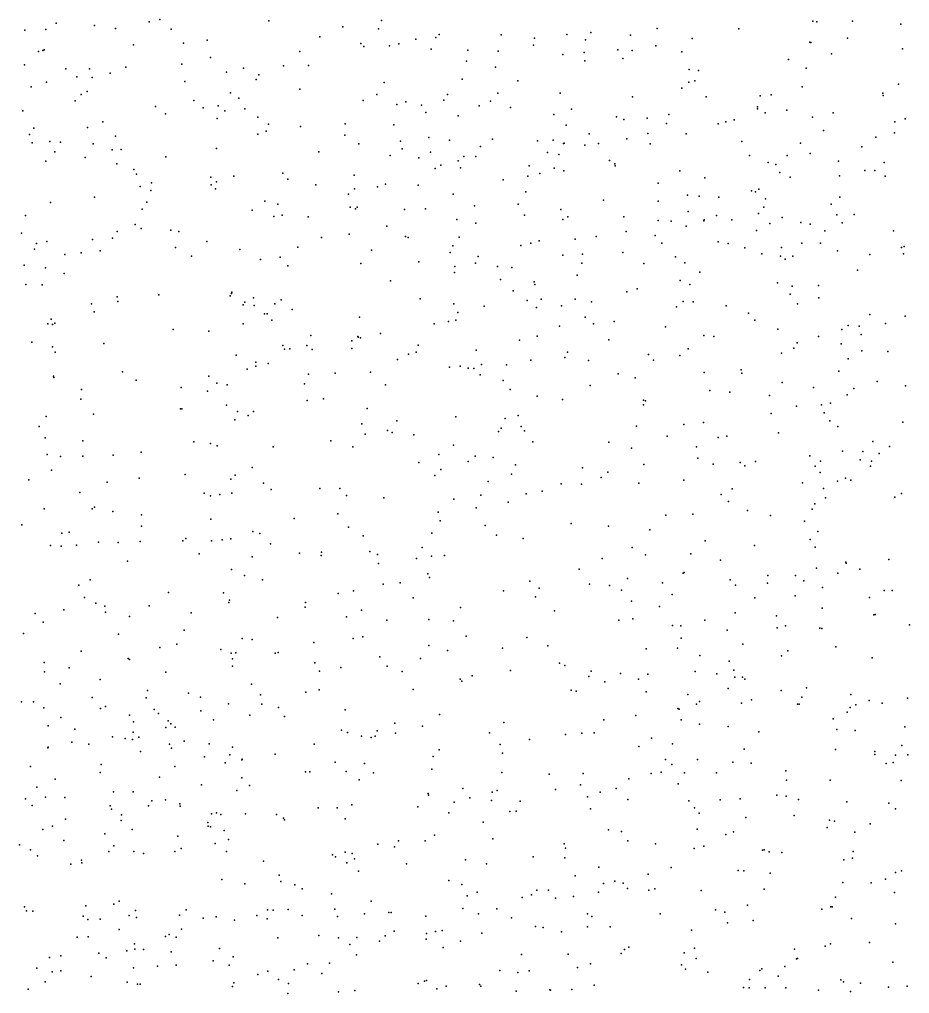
# Model space of a CAD drawing. Header units: metres. Extents: x -25 to 25, y -27.8 to 27.8.
# Drawn here: x -11.03 to -9.483, y 3.406 to 5.1 of the extents above; entities that cross this region are included whole.
import ezdxf

# ---------------------------------------------------------------- set-up
doc = ezdxf.new("R2010")
doc.units = ezdxf.units.M

msp = doc.modelspace()

# ---------------------------------------------------------------- linework, layer by layer
for p in [(-10.7863, 5.0996, -6.9233), (-10.4008, 5.0976, 25.2557), (-11.0212, 5.0813, -13.6336), (-10.9843, 5.0819, 11.1814), (-10.9668, 5.0931, 24.925), (-10.8999, 5.0894, 15.5962), (-10.8635, 5.0838, 25.0436), (-10.8051, 5.0956, 15.5596), (-10.7666, 5.0826, -12.3282), (-10.597, 5.097, 25.2067), (-10.4682, 5.0866, -11.7539), (-10.4062, 5.0832, -6.0492), (-9.9218, 5.0839, -0.7304), (-9.7795, 5.0836, -16.2991), (-9.6509, 5.0964, 4.3583), (-9.644, 5.0955, -9.1927), (-9.5823, 5.0968, 15.7892), (-9.4979, 5.0915, -9.2754), (-10.7042, 5.0639, 25.2044), (-10.5081, 5.0695, -10.1683), (-10.3415, 5.0654, -18.4732), (-10.3067, 5.0681, 25.2917), (-10.3006, 5.0732, -9.9046), (-10.1928, 5.0728, 15.5191), (-10.1348, 5.067, 10.5401), (-10.0787, 5.0734, 10.7551), (-10.046, 5.0641, 3.9546), (-10.0368, 5.0769, 25.3942), (-9.9683, 5.0725, -13.8078), (-9.8608, 5.0666, 25.5712), (-9.5908, 5.0673, -14.2211), (-10.9877, 5.0467, 7.2431), (-10.8321, 5.0558, 25.1339), (-10.745, 5.0587, 3.0582), (-10.437, 5.0581, 3.7921), (-10.4316, 5.0524, -7.228), (-10.3871, 5.0539, 3.0838), (-10.371, 5.0574, 10.1849), (-10.3148, 5.0482, 15.4982), (-10.1369, 5.0552, 16.2901), (-9.9898, 5.0468, -19.0988), (-9.9237, 5.0537, -8.9817), (-9.6564, 5.0599, 25.8546), (-9.6545, 5.0598, 10.6964), (-9.4951, 5.0488, -13.8886), (-10.9976, 5.0441, 13.2909), (-10.9896, 5.0457, 15.645), (-10.6981, 5.0333, 3.3663), (-10.5431, 5.044, -11.9714), (-10.2509, 5.046, 3.1668), (-10.1979, 5.0445, 3.9183), (-10.0858, 5.0386, -8.9052), (-10.0488, 5.0424, -16.3033), (-9.9814, 5.0315, 25.4619), (-9.9653, 5.0454, 10.5513), (-9.8789, 5.0436, -17.8369), (-9.6936, 5.0301, 3.2494), (-9.6186, 5.0401, -16.2793), (-11.0214, 5.0207, -6.3148), (-10.9499, 5.0136, 25.1058), (-10.9086, 5.014, 16.3765), (-10.8452, 5.0165, -6.8066), (-10.7479, 5.0217, -10.3565), (-10.6409, 5.0147, 15.5209), (-10.5712, 5.0189, -13.7327), (-10.528, 5.0197, 25.3176), (-10.2531, 5.0269, -18.803), (-10.2029, 5.0166, 25.3815), (-10.0474, 5.0279, 10.2285), (-9.6625, 5.0147, 15.743), (-10.9304, 4.9996, -6.5815), (-10.904, 4.9986, 25.2386), (-10.873, 5.0061, -13.6635), (-10.6703, 5.0081, 3.5586), (-10.6144, 5.0031, 3.7064), (-9.866, 5.0127, 3.2647), (-9.8498, 5.0107, 15.6217), (-11.0102, 4.9823, -12.4017), (-10.9832, 4.9906, 25.191), (-10.7427, 4.9919, 25.3648), (-10.6191, 4.9955, 25.3655), (-10.3961, 4.9903, 15.4838), (-10.2607, 4.9956, -9.0471), (-10.1641, 4.9928, -18.9351), (-9.8788, 4.9799, 25.5881), (-9.8664, 4.9904, -4.0922), (-9.8562, 4.9928, 10.6714), (-9.6698, 4.9825, -19.2634), (-9.5021, 4.9873, 26.0173), (-10.9231, 4.9694, -10.9484), (-10.9129, 4.9741, 25.339), (-10.6636, 4.9721, -7.0738), (-10.649, 4.9626, 16.2452), (-10.5429, 4.9784, 15.4931), (-10.4093, 4.9694, -7.4129), (-10.2861, 4.9694, -9.7576), (-10.1989, 4.9714, -6.082), (-10.0903, 4.9715, 25.4814), (-9.9645, 4.9649, -0.9824), (-9.8365, 4.9652, -13.9102), (-9.7424, 4.9667, 15.681), (-9.7236, 4.9686, 25.7685), (-9.5292, 4.9712, 16.3963), (-9.5285, 4.9676, -3.3625), (-10.9335, 4.9581, 15.6205), (-10.7937, 4.9483, -12.1982), (-10.7272, 4.9585, -15.7667), (-10.711, 4.946, 15.5233), (-10.6851, 4.9497, 25.4808), (-10.4329, 4.9586, -10.002), (-10.3743, 4.952, -16.2047), (-10.3585, 4.9565, -5.9494), (-10.3317, 4.9505, -6.7275), (-10.2928, 4.9592, 10.0852), (-10.2311, 4.9496, -6.3726), (-10.2116, 4.9578, 15.4821), (-10.1765, 4.9464, 25.4866), (-9.7475, 4.9477, -3.6056), (-11.0243, 4.9405, 16.5054), (-10.7766, 4.9357, -11.2028), (-10.6736, 4.9407, 3.1565), (-10.6384, 4.9441, -11.3796), (-10.6159, 4.9297, 15.4968), (-10.3236, 4.9381, -6.9549), (-10.2679, 4.9322, 25.4917), (-10.1015, 4.9346, 3.2642), (-10.0706, 4.9435, -8.7451), (-9.9922, 4.9301, 25.574), (-9.9012, 4.9345, -19.1709), (-9.7472, 4.9444, -16.4126), (-9.7341, 4.9372, -13.5973), (-9.6964, 4.9421, -14.0197), (-9.6516, 4.9298, 15.7383), (-9.6155, 4.9374, 10.5951), (-10.9123, 4.9117, -6.2158), (-10.8852, 4.9218, 25.4985), (-10.6869, 4.9275, -12.0243), (-10.5974, 4.9175, -11.5692), (-10.542, 4.9138, -7.2941), (-10.4643, 4.918, 25.5196), (-10.3795, 4.9165, 25.5003), (-10.0799, 4.9158, -13.9943), (-9.9796, 4.9259, 15.5297), (-9.9389, 4.928, 4.2729), (-9.9054, 4.9188, -0.6661), (-9.8154, 4.9181, 4.3952), (-9.8025, 4.9215, 25.7428), (-9.7878, 4.9252, -8.9614), (-9.5086, 4.9215, -14.0442), (-9.4906, 4.9266, -4.2972), (-11.0127, 4.8995, 25.4536), (-11.0053, 4.9108, 15.6638), (-10.8633, 4.8967, -15.2742), (-10.6159, 4.9003, -11.8155), (-10.6012, 4.9052, 25.5543), (-10.4648, 4.8984, 15.469), (-10.3188, 4.8944, -7.589), (-10.0398, 4.9007, -17.8843), (-9.9379, 4.9014, -3.9139), (-9.8712, 4.9007, 25.6771), (-9.6325, 4.9063, 25.8324), (-9.5413, 4.8949, -16.565), (-9.5088, 4.9027, -17.4561), (-11.0086, 4.8854, -10.8132), (-10.9776, 4.8875, -10.4712), (-10.9593, 4.8863, -12.2268), (-10.9024, 4.8836, -11.1119), (-10.4401, 4.8835, -13.9197), (-10.3679, 4.8878, 15.4587), (-10.2825, 4.8899, 9.9287), (-10.229, 4.879, -7.7385), (-10.2079, 4.8917, -8.4556), (-10.1298, 4.8889, -16.3116), (-10.1022, 4.8899, -8.2922), (-10.0845, 4.8837, -7.9902), (-10.0836, 4.8847, 10.1798), (-10.0476, 4.881, 15.4955), (-10.0235, 4.8841, -8.5792), (-9.9743, 4.8923, -16.3917), (-9.9339, 4.8832, 16.3018), (-9.7743, 4.8875, 3.3067), (-9.6726, 4.8843, -2.0215), (-9.5661, 4.8784, 4.6546), (-10.9687, 4.8695, 7.3501), (-10.8692, 4.8728, 25.5783), (-10.8537, 4.8737, 15.5722), (-10.7762, 4.8607, 25.6234), (-10.6881, 4.8755, 25.5989), (-10.5102, 4.8697, 25.5901), (-10.3861, 4.8633, -9.8424), (-10.3648, 4.8747, -8.6749), (-10.3156, 4.8691, -9.2044), (-10.2576, 4.8613, -7.1187), (-10.2372, 4.8614, -18.1353), (-10.1125, 4.8681, 25.5995), (-10.0928, 4.8647, 4.2358), (-9.7612, 4.8634, 10.3417), (-9.6955, 4.8631, -1.8564), (-9.6559, 4.8663, -2.2238), (-10.9845, 4.8531, 25.5684), (-10.9163, 4.8595, 16.399), (-10.8614, 4.8488, -6.3533), (-10.336, 4.8592, 25.577), (-10.2978, 4.8465, -8.1455), (-10.2676, 4.8536, -7.9773), (-10.1445, 4.8449, 15.4608), (-10.0046, 4.8546, 9.9522), (-9.995, 4.8488, 25.6611), (-9.9949, 4.8452, -1.178), (-9.7284, 4.8509, -1.6675), (-9.7154, 4.8476, 4.5533), (-9.6061, 4.8531, -3.4824), (-9.5272, 4.8508, 10.3439), (-10.8313, 4.8385, -6.6035), (-10.8268, 4.8306, -12.0318), (-10.6578, 4.8269, 25.6609), (-10.5725, 4.8322, 15.4659), (-10.4483, 4.829, -8.9216), (-10.3079, 4.8403, -18.2745), (-10.2635, 4.8414, -6.6206), (-10.1463, 4.827, -0.832), (-10.1255, 4.8319, -7.5821), (-10.1007, 4.8408, -19.019), (-10.0841, 4.8367, 16.2664), (-9.8823, 4.8367, -8.114), (-9.7085, 4.8338, 10.738), (-9.6045, 4.8278, -9.0109), (-9.5604, 4.8369, 25.89), (-9.5431, 4.837, 15.7971), (-9.5253, 4.8269, -17.223), (-10.8009, 4.8158, -10.2387), (-10.6978, 4.8253, -11.6518), (-10.6971, 4.8121, 15.4998), (-10.688, 4.8173, -15.8918), (-10.5639, 4.8217, -16.053), (-10.5152, 4.8124, 25.6651), (-10.3941, 4.8131, 16.2293), (-10.3372, 4.8113, -18.4566), (-10.1894, 4.8206, 9.7694), (-9.92, 4.8152, 25.7281), (-9.8388, 4.824, 15.5777), (-9.6907, 4.8253, -14.1433), (-10.8204, 4.809, 25.6762), (-10.8022, 4.802, 16.3002), (-10.6896, 4.8054, 3.5734), (-10.4584, 4.7961, -7.7174), (-10.4479, 4.805, -5.8798), (-10.4078, 4.8089, 25.6513), (-10.2764, 4.7961, -6.7774), (-10.1499, 4.7997, -17.9888), (-9.8688, 4.7944, -3.7874), (-9.7575, 4.8019, -17.4719), (-9.7509, 4.7999, -1.1924), (-9.7449, 4.8044, 15.6457), (-10.9766, 4.7816, 25.658), (-10.8999, 4.7906, 15.6032), (-10.8091, 4.7821, -15.5466), (-10.6036, 4.7836, 25.7098), (-10.5811, 4.7783, -10.0212), (-10.2394, 4.7757, 25.7036), (-10.1631, 4.7786, -6.3758), (-10.0148, 4.7853, 15.493), (-9.9198, 4.784, -1.3474), (-9.8484, 4.7922, -1.8467), (-9.8144, 4.7907, -8.7112), (-9.7335, 4.7877, -16.7637), (-9.6191, 4.7786, -19.2951), (-9.604, 4.7907, 10.8601), (-11.0198, 4.759, -12.0307), (-10.8168, 4.7697, 15.5492), (-10.6261, 4.768, -7.2853), (-10.5734, 4.7594, -13.9502), (-10.4557, 4.7735, 15.4503), (-10.4462, 4.7705, -7.9514), (-10.4431, 4.7735, -14.0481), (-10.3609, 4.7695, -9.3553), (-10.3245, 4.7706, 15.4424), (-10.1523, 4.7593, 15.4553), (-10.0892, 4.769, 25.7427), (-9.868, 4.766, 3.3675), (-9.7455, 4.7621, -17.2923), (-9.7361, 4.7734, -3.6097), (-9.6093, 4.7597, -14.2369), (-9.5794, 4.7608, 10.1932), (-10.8295, 4.7431, -11.8128), (-10.5879, 4.757, 3.3798), (-10.5284, 4.7562, -8.5286), (-10.2697, 4.7521, -6.9689), (-10.2368, 4.7456, 15.4498), (-10.0854, 4.7517, 10.035), (-10.077, 4.7562, -6.1209), (-9.9799, 4.7563, -17.5061), (-9.9202, 4.7502, -16.5613), (-9.8974, 4.7491, -1.6321), (-9.8408, 4.7497, -3.9906), (-9.8401, 4.7515, -0.8231), (-9.8184, 4.7587, -8.3392), (-9.7921, 4.7515, -19.2412), (-9.7256, 4.7449, 16.3523), (-9.7045, 4.7553, -8.8131), (-9.672, 4.7467, -13.4833), (-9.6556, 4.7436, 3.3732), (-9.6002, 4.7458, 25.8716), (-11.0267, 4.7282, -10.3518), (-10.8606, 4.7307, -11.5106), (-10.8191, 4.7361, 25.7522), (-10.7673, 4.7333, -15.7445), (-10.7536, 4.731, -10.1153), (-10.4574, 4.7266, 4.0244), (-10.3914, 4.74, -9.6574), (-9.9757, 4.7307, -14.2686), (-9.8712, 4.7401, 25.8119), (-9.7491, 4.7326, -1.0532), (-9.63, 4.7323, 15.7336), (-9.5109, 4.7322, -2.5446), (-11.0009, 4.71, -10.8693), (-10.983, 4.7138, -11.1278), (-10.9034, 4.7171, 25.748), (-10.8689, 4.7192, -15.3216), (-10.7046, 4.7137, 15.499), (-10.5052, 4.7208, 25.7701), (-10.3594, 4.7224, -14.1755), (-10.3544, 4.7207, 25.7579), (-10.2659, 4.721, -18.7272), (-10.1412, 4.7109, -17.7409), (-10.1268, 4.7149, -17.5683), (-10.0641, 4.7176, -0.7338), (-10.0278, 4.722, 25.8039), (-9.9254, 4.7242, -17.3127), (-9.9138, 4.7109, -2.0019), (-9.8158, 4.713, -17.0424), (-9.7981, 4.7103, -2.1772), (-9.6699, 4.7107, 10.5706), (-9.6377, 4.7109, 4.677), (-11.004, 4.7002, -11.8257), (-10.9514, 4.6911, 7.4614), (-10.9232, 4.6939, -15.1136), (-10.8901, 4.6974, 15.5976), (-10.7594, 4.7032, -13.9279), (-10.6474, 4.6997, 3.7861), (-10.5467, 4.7035, 15.455), (-10.4185, 4.6986, 3.3565), (-10.2818, 4.6946, 25.7948), (-10.2772, 4.706, 4.1545), (-10.1587, 4.7067, 25.7988), (-10.0517, 4.6918, 15.4858), (-9.9815, 4.6942, -1.5069), (-9.7695, 4.7026, 15.6355), (-9.7399, 4.6921, 25.8953), (-9.7056, 4.7033, 10.0568), (-9.608, 4.6975, -1.534), (-9.4969, 4.703, -14.416), (-9.4931, 4.692, -19.3727), (-9.4923, 4.705, 15.8309), (-10.7316, 4.6878, -6.5044), (-10.6111, 4.6822, 3.5186), (-10.5772, 4.6866, -8.2017), (-10.4369, 4.6755, 25.8103), (-10.3359, 4.6781, 15.4404), (-10.2378, 4.6762, -7.115), (-10.233, 4.6874, 3.3869), (-10.0859, 4.6899, -1.1522), (-10.0524, 4.6759, -19.0249), (-9.945, 4.6754, 25.8691), (-9.89, 4.687, -16.7629), (-9.8734, 4.6767, 4.5108), (-9.7075, 4.6883, -14.343), (-9.6989, 4.6827, -8.5946), (-9.6859, 4.6883, -4.154), (-9.5518, 4.6907, 16.4114), (-11.0222, 4.6722, 7.235), (-10.985, 4.6679, 15.6721), (-10.9528, 4.6579, -13.9443), (-10.564, 4.6715, 25.8138), (-10.2741, 4.6599, -5.8935), (-10.2732, 4.6703, -18.2087), (-10.1995, 4.6701, -17.4257), (-10.1742, 4.6686, -7.44), (-9.8473, 4.6605, 25.8892), (-9.5731, 4.6639, 15.7759), (-10.3855, 4.6452, -16.25), (-10.1942, 4.6475, 15.4542), (-10.1355, 4.6432, 9.5831), (-10.0605, 4.6548, -17.2377), (-9.8819, 4.6459, -3.8461), (-9.7126, 4.6417, 10.3798), (-11.0191, 4.639, 25.7697), (-10.9908, 4.6385, 16.4559), (-10.6616, 4.6233, -6.7787), (-10.6611, 4.6257, -8.6517), (-10.172, 4.6278, -6.5437), (-10.1346, 4.6387, -14.3859), (-9.9744, 4.6258, 15.5149), (-9.9563, 4.6314, -5.978), (-9.8649, 4.6386, -8.0196), (-9.687, 4.6358, -19.2822), (-9.6409, 4.6373, 25.9219), (-10.8603, 4.6176, -10.0547), (-10.8594, 4.6093, 16.317), (-10.788, 4.621, 25.8551), (-10.6638, 4.6193, -6.3089), (-10.6386, 4.6079, -6.9652), (-10.6234, 4.6159, -7.8676), (-10.5753, 4.612, 3.9217), (-10.334, 4.614, -17.576), (-10.1476, 4.6112, -18.8978), (-10.1232, 4.6136, 25.9053), (-10.064, 4.6135, 9.9477), (-10.036, 4.6085, 3.4492), (-9.8764, 4.6094, 9.8115), (-9.8593, 4.6089, 16.3144), (-9.6906, 4.6219, -2.3401), (-9.6404, 4.6155, 15.7374), (-10.9054, 4.6052, 15.6131), (-10.9004, 4.5914, 25.8468), (-10.6417, 4.6034, -16.0042), (-10.6221, 4.6025, -7.6828), (-10.5864, 4.6052, -6.1557), (-10.5562, 4.5956, 25.8776), (-10.2752, 4.6055, 15.4457), (-10.2681, 4.59, 25.8983), (-10.2223, 4.6009, 9.8149), (-10.1314, 4.5988, -5.9703), (-10.0878, 4.6017, -16.5451), (-9.8878, 4.6001, 25.9513), (-9.8017, 4.6019, 10.1999), (-9.6775, 4.6051, -8.3124), (-10.9755, 4.5785, 7.3553), (-10.6042, 4.5878, -9.7593), (-10.5999, 4.5876, 15.4683), (-10.5918, 4.5769, 3.6311), (-10.4395, 4.582, -6.0847), (-10.2846, 4.5743, -16.349), (-10.2717, 4.577, -6.037), (-10.0469, 4.582, 15.4958), (-9.9963, 4.5746, 25.9594), (-9.763, 4.5889, 25.9564), (-9.7521, 4.5771, -0.9467), (-9.552, 4.5865, 15.8033), (-9.4903, 4.5835, -8.6888), (-10.9811, 4.5706, -11.026), (-10.9729, 4.5692, 15.6786), (-10.9691, 4.5716, 7.6404), (-10.7632, 4.5608, 15.5248), (-10.701, 4.5575, 25.89), (-10.6413, 4.5704, 16.1931), (-10.3093, 4.5704, 9.6408), (-10.0917, 4.5666, 16.2468), (-10.0326, 4.5707, -16.7356), (-9.9069, 4.5651, 15.5613), (-9.712, 4.5611, -3.5484), (-9.6004, 4.5605, -2.4868), (-9.5898, 4.5676, 10.6182), (-9.5707, 4.5664, -8.4954), (-9.5249, 4.5712, 3.5632), (-10.5239, 4.5503, 15.4619), (-10.4525, 4.5408, -17.4681), (-10.4422, 4.5487, 16.164), (-10.4415, 4.5471, 3.5282), (-10.4373, 4.5461, 25.9018), (-10.4027, 4.5536, 4.0261), (-10.1608, 4.5422, -1.173), (-10.1302, 4.5489, 25.9591), (-10.0055, 4.5428, -2.0912), (-9.8403, 4.5502, 15.6183), (-9.8232, 4.5487, -3.7239), (-9.641, 4.5483, -4.2143), (-9.5671, 4.5517, 25.9524), (-11.0091, 4.5383, -10.0555), (-10.9729, 4.5306, 25.8538), (-10.8838, 4.5364, -15.4674), (-10.5726, 4.533, -9.2617), (-10.5695, 4.5264, -9.4592), (-10.5603, 4.5267, -16.1157), (-10.5305, 4.533, -6.2876), (-10.5216, 4.5256, -14.3708), (-10.4525, 4.5276, -17.6633), (-10.3374, 4.5332, 15.4555), (-10.2361, 4.5244, 25.9526), (-9.868, 4.5267, -0.8359), (-9.6841, 4.5282, 9.8772), (-9.678, 4.5374, 25.982), (-9.6017, 4.5356, -14.1242), (-9.5659, 4.5234, -3.3433), (-9.5206, 4.5222, -2.6306), (-10.9683, 4.5213, -14.9019), (-10.6539, 4.516, 15.4995), (-10.3729, 4.5087, -6.2043), (-10.354, 4.5178, -17.1502), (-10.3409, 4.5209, 25.9319), (-10.1411, 4.5072, 4.2621), (-10.0822, 4.5117, -1.8581), (-10.0775, 4.5212, -1.388), (-10.041, 4.5069, 26.0043), (-9.9365, 4.5169, 4.4993), (-9.928, 4.5072, -14.4279), (-9.8821, 4.5156, 26.0109), (-9.7057, 4.5194, 3.5499), (-9.5896, 4.5094, -19.3471), (-10.6347, 4.4916, -7.5167), (-10.6197, 4.4969, 25.9173), (-10.6196, 4.504, -7.1783), (-10.598, 4.5015, -6.532), (-10.2828, 4.495, -18.1204), (-10.2639, 4.497, -18.2748), (-10.2503, 4.4935, 15.4801), (-10.2406, 4.493, -6.7681), (-10.2272, 4.4997, -1.0323), (-10.1836, 4.4993, 9.3287), (-9.7756, 4.4903, 4.6243), (-9.6058, 4.4879, -14.5053), (-10.9711, 4.4793, -14.3204), (-10.9705, 4.4774, -15.1311), (-10.8515, 4.487, 7.5462), (-10.8276, 4.4727, -9.8043), (-10.701, 4.4797, -9.6682), (-10.528, 4.4831, 3.8397), (-10.4813, 4.4846, -17.2961), (-10.4202, 4.4866, -17.8652), (-10.2297, 4.4816, 16.1847), (-10.1892, 4.4722, -16.904), (-9.9897, 4.4837, 3.544), (-9.96, 4.4766, 15.5752), (-9.8399, 4.4858, -8.0297), (-9.7743, 4.4847, -19.2117), (-10.9224, 4.4561, -14.4931), (-10.7492, 4.4598, 15.5487), (-10.6874, 4.4674, -8.5636), (-10.6693, 4.4644, -8.0037), (-10.5351, 4.4663, -6.8083), (-10.3941, 4.4641, 15.473), (-10.1772, 4.456, -18.6716), (-10.0384, 4.463, 15.5381), (-9.8303, 4.4544, 9.6157), (-9.7043, 4.4682, 26.0346), (-9.6497, 4.4597, -1.2661), (-9.58, 4.4578, 25.9993), (-9.539, 4.4703, -4.3732), (-9.4897, 4.4624, -1.5381), (-10.9236, 4.4393, -10.7298), (-10.7037, 4.4533, -8.3282), (-10.5304, 4.437, 25.96), (-10.502, 4.4398, 15.4841), (-10.1303, 4.4449, 9.8296), (-10.0861, 4.4386, 26.0496), (-9.9456, 4.4376, 9.3954), (-9.7956, 4.4519, 15.7036), (-9.7266, 4.446, 10.2154), (-9.5912, 4.4471, 15.8392), (-10.7507, 4.4229, -14.4944), (-10.7481, 4.4227, 25.9379), (-10.6706, 4.4289, -8.7501), (-10.4258, 4.4232, 9.4586), (-9.9456, 4.4295, 26.0729), (-9.9418, 4.4367, -19.0371), (-9.6792, 4.4271, 15.8031), (-9.6357, 4.4299, 16.4016), (-9.6203, 4.4323, 3.661), (-10.9838, 4.4094, -10.5386), (-10.9019, 4.4131, 16.2956), (-10.6558, 4.4038, -9.0512), (-10.6511, 4.4181, -7.7028), (-10.6326, 4.4111, 16.1148), (-10.6238, 4.4181, 15.5141), (-10.2715, 4.4087, -16.4559), (-10.1859, 4.4059, 26.0541), (-10.1634, 4.411, -6.5122), (-9.7237, 4.4143, -2.4005), (-9.6314, 4.4156, -5.6738), (-10.996, 4.3918, 15.7618), (-10.4352, 4.3968, 16.1029), (-10.3743, 4.4018, 3.9625), (-10.1928, 4.3888, 15.5137), (-10.1583, 4.3921, 9.2101), (-9.9576, 4.3928, 15.6191), (-9.8753, 4.3955, -3.7655), (-9.8413, 4.399, 26.0922), (-9.6215, 4.4016, 9.7376), (-9.6075, 4.392, -13.833), (-9.4948, 4.3993, 10.5799), (-10.9855, 4.3723, 19.4174), (-10.4294, 4.3784, -6.7044), (-10.3908, 4.385, 3.7359), (-10.3823, 4.3813, -6.4435), (-10.3447, 4.3777, -6.9512), (-10.1977, 4.3831, 3.6349), (-10.1524, 4.3844, -1.9953), (-9.904, 4.3753, 16.3015), (-9.8154, 4.3729, -14.4772), (-9.8003, 4.3753, 10.0921), (-9.7109, 4.3809, 26.0898), (-10.9202, 4.3669, -14.7111), (-10.7271, 4.3653, 15.5771), (-10.6982, 4.3626, -8.1961), (-10.6868, 4.3584, -9.2635), (-10.5894, 4.3565, -16.1079), (-10.4892, 4.3673, -7.1225), (-10.4508, 4.3567, 26.0186), (-10.2758, 4.3592, -1.0724), (-10.1379, 4.3655, -1.5032), (-10.0059, 4.3646, 9.8976), (-9.9663, 4.3543, -0.8335), (-9.8531, 4.3566, -3.9861), (-9.5465, 4.366, 26.0401), (-9.5176, 4.3574, 15.9078), (-10.9825, 4.3433, -14.9854), (-10.9588, 4.3398, -9.7435), (-10.9204, 4.3405, -15.4852), (-10.8674, 4.342, 15.6825), (-10.8188, 4.3472, 16.1772), (-10.3011, 4.3433, 15.5273), (-10.238, 4.3405, -0.9016), (-10.2066, 4.3383, 4.1049), (-9.851, 4.3371, 9.2605), (-9.6563, 4.3411, -4.2765), (-9.5993, 4.349, 10.358), (-9.5638, 4.3487, -5.8106), (-9.5356, 4.345, -3.0589), (-10.6261, 4.3209, -7.4544), (-10.3362, 4.3294, -7.1485), (-10.2502, 4.3309, 16.1276), (-10.1682, 4.3255, -18.5212), (-10.0514, 4.3202, -18.7915), (-9.945, 4.3261, 15.6786), (-9.8241, 4.3267, -8.0301), (-9.7776, 4.3293, -0.9427), (-9.769, 4.3238, 15.8117), (-9.7509, 4.3312, 16.3597), (-9.6467, 4.3228, 4.7129), (-9.6375, 4.3315, -5.5355), (-9.5685, 4.3341, -5.3551), (-9.5505, 4.3227, -1.3933), (-9.5489, 4.3319, -19.4217), (-10.9746, 4.3163, 15.7928), (-10.8222, 4.3023, -9.5556), (-10.7425, 4.3082, -9.4045), (-10.6551, 4.3075, -7.8851), (-10.3083, 4.3066, -16.8347), (-10.2979, 4.317, 9.6946), (-10.175, 4.3093, -7.5083), (-10.0188, 4.3033, 9.1538), (-10.0077, 4.3126, 3.679), (-9.6384, 4.3117, -8.1474), (-9.5942, 4.3023, 26.0781), (-11.0139, 4.2995, 25.9046), (-10.8782, 4.2953, -10.9528), (-10.6629, 4.3002, -8.8685), (-10.6064, 4.2937, 15.5833), (-10.2153, 4.2966, -1.8182), (-10.0884, 4.2922, -2.2032), (-10.0533, 4.2919, 15.641), (-9.9535, 4.2935, 26.1305), (-9.8752, 4.2989, 15.7515), (-9.6689, 4.2938, -1.1435), (-9.6083, 4.2967, 3.8384), (-9.5851, 4.2987, -4.4311), (-10.9257, 4.277, 25.9363), (-10.7093, 4.2762, 26.0026), (-10.6981, 4.2714, -8.3921), (-10.6818, 4.2738, 15.6249), (-10.661, 4.2762, -17.6757), (-10.5926, 4.2824, 26.022), (-10.5082, 4.2841, 26.0371), (-10.4734, 4.2843, -18.0381), (-10.4619, 4.2722, 9.3725), (-10.3967, 4.268, 26.0663), (-10.2284, 4.2723, -2.0819), (-10.1492, 4.2746, 15.608), (-10.1218, 4.2795, -7.6547), (-9.8103, 4.2737, -19.1337), (-9.7911, 4.2835, 3.7497), (-9.6325, 4.284, -3.2413), (-9.6287, 4.268, -2.6341), (-9.5083, 4.2692, 9.5302), (-9.4969, 4.2756, 26.0524), (-10.8998, 4.2516, 15.7734), (-10.2753, 4.2658, 3.8975), (-10.1809, 4.2601, 9.1274), (-9.7977, 4.2614, 26.1314), (-9.6477, 4.2574, -14.5629), (-10.9872, 4.2486, -15.1871), (-10.904, 4.2489, 19.4793), (-10.8681, 4.2443, 7.4266), (-10.8182, 4.2385, -14.6243), (-10.4767, 4.2399, 15.6), (-10.3022, 4.2432, 26.0942), (-10.2362, 4.2505, -14.4291), (-9.9068, 4.238, -18.9552), (-9.8599, 4.2395, 15.8142), (-9.7645, 4.246, 15.8856), (-9.7244, 4.2372, -2.5011), (-9.6523, 4.2485, 15.9578), (-11.0261, 4.2209, 19.8494), (-10.8185, 4.2185, 15.7341), (-10.6976, 4.2308, -14.5257), (-10.5526, 4.2318, 16.0284), (-10.4585, 4.2169, -14.4408), (-10.299, 4.2281, -16.5841), (-10.2209, 4.22, -18.3842), (-10.0713, 4.2231, 15.6862), (-10.0065, 4.2188, 4.3535), (-9.6653, 4.2272, 9.1826), (-10.9566, 4.2067, -9.6414), (-10.9439, 4.208, -14.8198), (-10.6246, 4.2095, -17.1172), (-10.6123, 4.2057, -17.8909), (-10.4326, 4.2021, -16.8883), (-10.3133, 4.2063, 15.6257), (-10.2009, 4.203, 15.6525), (-9.9345, 4.212, -3.8619), (-9.6422, 4.2094, -19.3554), (-10.9762, 4.1851, 7.8151), (-10.9578, 4.184, 19.0787), (-10.9312, 4.1859, -10.5053), (-10.8929, 4.1909, 19.2496), (-10.8589, 4.19, -10.8314), (-10.8205, 4.192, -15.7387), (-10.7464, 4.1934, 16.0573), (-10.7411, 4.1973, -17.5257), (-10.6963, 4.1933, -9.1903), (-10.6782, 4.1949, -8.5268), (-10.6628, 4.1965, 26.0395), (-10.5941, 4.1882, 15.6547), (-10.1545, 4.1972, 4), (-9.8384, 4.1932, -3.5208), (-9.7525, 4.1852, -1.018), (-9.6558, 4.1957, 26.1275), (-10.7179, 4.1705, 15.7139), (-10.5435, 4.172, 26.0746), (-10.5057, 4.1678, 15.6567), (-10.505, 4.1732, -16.2061), (-10.4215, 4.1749, -7.3187), (-10.4082, 4.1692, 26.1034), (-10.3303, 4.1813, -1.2118), (-10.3143, 4.1665, -16.734), (-10.2917, 4.1677, -1.6724), (-9.9654, 4.1817, 26.1608), (-9.9422, 4.1687, 3.8513), (-9.8631, 4.1705, 15.8745), (-9.647, 4.1824, 3.9479), (-10.8427, 4.1578, 25.9916), (-10.6257, 4.1655, -7.7956), (-10.4063, 4.1536, 15.6694), (-10.3403, 4.1627, 9.1471), (-10.0175, 4.1622, 15.776), (-9.8114, 4.1596, -14.5295), (-9.5936, 4.1562, -1.2974), (-9.5933, 4.1544, -5.2752), (-9.5188, 4.1606, -8.1902), (-10.6618, 4.1434, -8.7421), (-10.6391, 4.1326, -8.1857), (-10.3205, 4.1358, 15.6925), (-10.0572, 4.1437, 26.1622), (-9.8764, 4.137, -4.0902), (-9.8748, 4.1379, 26.1725), (-9.7292, 4.1331, 16.0284), (-9.6814, 4.1331, -4.4502), (-9.6446, 4.1454, -3.0048), (-9.6076, 4.1372, -4.6128), (-9.5692, 4.144, -4.9789), (-10.927, 4.1163, 25.9557), (-10.9075, 4.1255, -15.4967), (-10.6079, 4.1253, 15.7222), (-10.3982, 4.1177, -1.8634), (-10.3685, 4.12, -18.2439), (-10.3175, 4.1292, -1.4733), (-10.1431, 4.1231, 15.746), (-10.0393, 4.1178, 4.0815), (-10.0045, 4.1157, 16.2257), (-9.973, 4.1276, -7.8135), (-9.9122, 4.1204, 4.4338), (-9.7945, 4.1252, 9.0854), (-9.7852, 4.1159, 26.1619), (-9.7298, 4.1195, -19.2434), (-9.6667, 4.1234, -2.8118), (-10.7715, 4.1032, 15.8033), (-10.6759, 4.1029, -15.9761), (-10.4763, 4.1016, -18.1323), (-10.4497, 4.1062, 15.724), (-10.1886, 4.1063, 26.1546), (-10.1271, 4.1106, -7.5814), (-9.9839, 4.1074, 15.8595), (-9.8954, 4.0997, 15.9365), (-9.6341, 4.1118, 26.1369), (-9.527, 4.1068, -5.7714), (-9.5132, 4.1069, 26.1008), (-10.9173, 4.0944, 16.1419), (-10.8977, 4.0849, 15.9204), (-10.6665, 4.0862, 15.7847), (-10.6652, 4.09, -8.8926), (-10.5331, 4.0857, -7.6475), (-10.3461, 4.0942, -2.2374), (-10.1334, 4.0957, 16.1257), (-9.9664, 4.0883, 26.1886), (-9.7516, 4.0938, -8.0123), (-9.6815, 4.0977, -1.159), (-9.5523, 4.0944, 16.0856), (-11.0031, 4.0666, 25.9272), (-10.9532, 4.0731, -15.2765), (-10.882, 4.0794, -11.0191), (-10.8811, 4.0693, 19.6976), (-10.8047, 4.0803, 7.4354), (-10.7317, 4.068, 7.5941), (-10.5337, 4.0781, -16.959), (-10.4356, 4.0724, 26.1147), (-10.2635, 4.0775, 15.7713), (-10.1002, 4.0717, 15.8249), (-9.9175, 4.079, 9.94), (-9.7858, 4.0677, -4.3498), (-9.6347, 4.0762, 10.2093), (-9.5449, 4.0644, -14.6583), (-9.5428, 4.065, -5.6078), (-10.9891, 4.0515, 15.9433), (-10.8392, 4.0618, 19.4204), (-10.582, 4.0598, -14.5186), (-10.4616, 4.0611, -1.0398), (-10.3916, 4.055, -16.3482), (-10.3184, 4.0562, 26.1412), (-10.2756, 4.0542, -0.9366), (-9.9881, 4.055, 15.9252), (-9.9639, 4.0576, -0.9367), (-9.8386, 4.0554, 16.0404), (-9.7144, 4.0629, 16.111), (-11.0237, 4.0319, -9.665), (-10.8581, 4.0306, 25.9894), (-10.7439, 4.0377, 7.7585), (-9.895, 4.046, 4.2135), (-9.8805, 4.0453, 26.1982), (-9.8001, 4.038, -3.3187), (-9.713, 4.0421, 4.6784), (-9.6985, 4.0453, 16.3353), (-9.6391, 4.0415, -19.3916), (-9.6356, 4.0405, -4.7325), (-9.4829, 4.0474, 4.1924), (-10.7567, 4.0136, -17.3162), (-10.643, 4.0232, 15.9256), (-10.6261, 4.0217, 26.081), (-10.5189, 4.0162, -1.1813), (-10.4502, 4.0231, 15.8181), (-10.4335, 4.0265, -1.6085), (-10.2536, 4.0273, -2.3557), (-10.1485, 4.025, 26.1837), (-9.8802, 4.024, -14.5663), (-10.9229, 4.0016, -14.9387), (-10.7865, 4.0078, 26.0296), (-10.6805, 4.0045, -9.0359), (-10.6623, 3.9976, -2.1935), (-10.6542, 3.9984, -8.5535), (-10.5856, 3.998, -16.0774), (-10.5806, 3.9991, 15.856), (-10.3184, 4.0113, 15.8341), (-10.2864, 4.0022, -14.4795), (-10.1908, 4.0068, -7.4216), (-10.1117, 4.0105, -18.5083), (-9.9407, 4.0052, 16.026), (-9.8862, 4.0065, -18.971), (-9.7728, 4.0133, 4.0675), (-9.6942, 4.0017, 26.1733), (-9.611, 4.0087, -5.1376), (-10.9873, 3.9814, 7.1143), (-10.8412, 3.9885, -15.564), (-10.8391, 3.9868, -14.7637), (-10.6598, 3.9881, -8.7664), (-10.5166, 3.9811, -1.3524), (-10.4036, 3.9913, -16.8058), (-10.3334, 3.9887, -16.5536), (-10.0913, 3.9803, 15.9626), (-9.8477, 3.9936, 16.1), (-9.7963, 3.9839, -7.9118), (-9.7056, 3.9934, 16.1782), (-9.5479, 3.9898, 26.1289), (-10.9868, 3.9654, 15.9767), (-10.9442, 3.9722, -10.4894), (-10.7762, 3.9646, -15.7136), (-10.6603, 3.9752, 15.9164), (-10.5088, 3.9667, -8.1459), (-10.4715, 3.9728, 9.6517), (-10.3913, 3.9751, 15.8803), (-10.3652, 3.9662, 26.148), (-10.1764, 3.9677, 15.943), (-10.082, 3.9764, 26.2087), (-10.0367, 3.9668, -7.6061), (-9.8557, 3.9658, 16.2766), (-9.7883, 3.9681, 16.1567), (-10.8899, 3.9521, -10.6582), (-10.2639, 3.9525, 16.005), (-10.2615, 3.9489, 15.9451), (-10.2436, 3.9582, -18.3833), (-10.0404, 3.9571, 9.8552), (-10.0129, 3.9482, 16.1952), (-9.9857, 3.9625, -2.5154), (-9.9543, 3.9527, -3.9753), (-9.9378, 3.9613, -3.7724), (-9.818, 3.9617, -19.1332), (-9.7865, 3.9561, 26.2034), (-9.7733, 3.9559, -3.0581), (-9.7694, 3.9528, 10.063), (-10.9597, 3.9446, -11.1749), (-10.8079, 3.9332, 18.283), (-10.6272, 3.9442, 9.2021), (-10.5324, 3.93, 26.1139), (-10.5093, 3.9341, 15.9408), (-10.3461, 3.9346, -7.5146), (-10.0711, 3.9335, 9.0341), (-10.0625, 3.9315, 16.0528), (-9.9408, 3.9309, -4.1864), (-9.7981, 3.9365, 19.1477), (-9.7059, 3.9329, -1.2056), (-9.6618, 3.9373, -4.8629), (-11.027, 3.9135, 6.7908), (-11.0063, 3.9134, 25.9132), (-10.9042, 3.9208, -9.4963), (-10.8101, 3.9201, -2.0333), (-10.7366, 3.9284, -17.7624), (-10.7158, 3.9212, -1.1525), (-10.6111, 3.9252, -14.5978), (-9.8681, 3.9261, -3.5689), (-9.8478, 3.914, 4.3559), (-9.7577, 3.9169, 4.2259), (-9.6699, 3.9213, 16.2319), (-9.5848, 3.9261, 16.3517), (-9.5528, 3.9158, 19.0915), (-9.4865, 3.9197, -19.5936), (-10.9878, 3.903, 6.9674), (-10.8898, 3.9018, -15.068), (-10.8808, 3.9052, -15.2816), (-10.796, 3.8999, 15.9986), (-10.7148, 3.8976, -1.7153), (-10.6667, 3.91, 18.4356), (-10.6088, 3.9089, 15.9717), (-10.5802, 3.9033, 18.1232), (-10.4639, 3.8994, 15.9133), (-9.886, 3.9018, 9.9676), (-9.8832, 3.9007, 16.1741), (-9.8534, 3.9089, -2.7516), (-9.7752, 3.9112, 16.2178), (-9.6778, 3.9092, 19.3888), (-9.6747, 3.909, 9.1135), (-9.5912, 3.8951, -19.4596), (-9.586, 3.9034, 10.1689), (-9.576, 3.9083, 16.2268), (-9.5307, 3.9109, -5.4761), (-10.9583, 3.8862, 19.9159), (-10.8392, 3.89, 16.0952), (-10.8321, 3.8785, 7.2933), (-10.7885, 3.8931, 19.5415), (-10.7717, 3.8804, -17.5955), (-10.6928, 3.8818, 16.0057), (-10.63, 3.8903, -1.5164), (-10.5696, 3.8876, -18.0626), (-10.3004, 3.891, 9.0084), (-10.0146, 3.8819, 19.1519), (-9.959, 3.8894, 19.3571), (-9.8797, 3.8821, 18.9571), (-9.6156, 3.8834, 4.2871), (-10.9808, 3.8714, 18.5223), (-10.9344, 3.8655, -1.8792), (-10.7759, 3.8685, 18.5552), (-10.7673, 3.8752, 7.4909), (-10.7597, 3.8694, -9.2342), (-10.4705, 3.8638, -0.9466), (-10.4087, 3.8627, 18.2073), (-10.3777, 3.8759, 26.1483), (-10.3295, 3.871, -2.4453), (-10.1882, 3.8774, -0.9487), (-9.848, 3.8742, -7.7631), (-9.7985, 3.8706, -3.2713), (-9.7451, 3.8612, 19.5443), (-9.6092, 3.865, -1.3388), (-9.5772, 3.8632, -5.307), (-9.4913, 3.87, 19.4029), (-10.8685, 3.8522, -1.6656), (-10.8466, 3.8494, 25.9818), (-10.8338, 3.8475, 7.7745), (-10.8325, 3.8603, 19.6867), (-10.8229, 3.852, 17.955), (-10.7438, 3.8447, -1.01), (-10.4598, 3.8601, -16.8915), (-10.4358, 3.8536, -18.2153), (-10.4187, 3.8515, 18.4035), (-10.4117, 3.8535, -8.0509), (-10.3768, 3.8588, -7.8183), (-10.2134, 3.8595, 26.1885), (-10.1436, 3.848, -18.4707), (-10.0811, 3.8566, -14.6066), (-10.0526, 3.8588, 26.2196), (-10.0313, 3.8594, 16.1493), (-9.9315, 3.8501, -4.3291), (-10.9809, 3.833, -1.34), (-10.9808, 3.8345, -1.0763), (-10.9393, 3.843, 25.9348), (-10.9096, 3.8397, -10.9286), (-10.7694, 3.8395, -14.8394), (-10.766, 3.8326, 26.0273), (-10.7004, 3.8402, 16.0455), (-10.66, 3.8344, -2.3809), (-10.5178, 3.8395, 18.5329), (-10.3008, 3.83, -16.7045), (-10.1947, 3.8389, 16.1007), (-9.9538, 3.8358, -18.8576), (-9.8948, 3.8403, 19.5071), (-9.7705, 3.831, -4.6941), (-9.6116, 3.8303, 16.2754), (-9.4963, 3.8374, -1.4554), (-10.8199, 3.8267, 16.0502), (-10.7088, 3.8176, 16.0785), (-10.6647, 3.821, -17.9023), (-10.6437, 3.8123, -8.6363), (-10.6431, 3.8135, -14.7179), (-10.586, 3.8221, 17.9374), (-10.311, 3.8184, -16.5045), (-10.1904, 3.8242, 9.7908), (-9.9072, 3.8131, -3.7298), (-9.8514, 3.8128, 26.2229), (-9.5431, 3.8216, 26.1388), (-9.543, 3.8268, 18.8618), (-9.5073, 3.8204, 9.1652), (-9.4861, 3.8209, -20.6068), (-11.0113, 3.8009, -2.0306), (-10.8884, 3.8045, -2.1822), (-10.76, 3.8006, -17.3856), (-10.6726, 3.8074, 9.1009), (-10.4814, 3.8083, -14.64), (-10.4307, 3.8061, 26.1376), (-10.3132, 3.796, -18.3273), (-9.8962, 3.804, -7.625), (-9.7902, 3.8083, -19.2221), (-9.758, 3.8067, 16.2879), (-9.5236, 3.806, 16.2732), (-9.5115, 3.8078, 19.5722), (-10.9684, 3.7789, 6.5307), (-10.8902, 3.7905, 9.311), (-10.787, 3.782, -14.9821), (-10.6439, 3.781, 18.7045), (-10.5329, 3.7916, 26.1124), (-10.5258, 3.7913, -16.024), (-10.4624, 3.7922, 16.1148), (-10.4397, 3.7776, -8.2636), (-10.4148, 3.7897, -16.2208), (-10.1916, 3.7902, -2.5591), (-10.1094, 3.7874, 19.3834), (-10.0503, 3.7889, 9.8912), (-9.9712, 3.7796, -7.471), (-9.9323, 3.7884, 16.2524), (-9.9145, 3.791, -19.0059), (-9.8742, 3.7899, 18.7833), (-9.8183, 3.79, -3.0337), (-9.6979, 3.7934, 16.319), (-9.6968, 3.777, -19.3545), (-9.6207, 3.7769, 26.1638), (-11.0001, 3.7651, 25.8869), (-10.7141, 3.7689, -8.9891), (-10.6307, 3.768, -17.1073), (-10.2598, 3.7628, 16.1706), (-10.0983, 3.7611, 26.2196), (-10.0547, 3.7689, 16.2251), (-9.9927, 3.7625, -3.9749), (-9.8853, 3.7708, -4.5021), (-9.4972, 3.7763, -20.2331), (-11.0201, 3.7447, 6.1655), (-10.9849, 3.7477, 17.8319), (-10.9516, 3.747, -10.7001), (-10.8667, 3.757, 7.1124), (-10.8326, 3.7566, 16.257), (-10.7765, 3.7427, 9.6039), (-10.6524, 3.7591, 16.1265), (-10.3201, 3.7537, 26.1619), (-10.3193, 3.7512, 16.0147), (-10.2476, 3.7461, 18.228), (-10.2088, 3.756, 19.2276), (-10.1996, 3.759, 26.1964), (-10.043, 3.748, 19.5644), (-10.0206, 3.7561, -2.6987), (-9.9726, 3.7432, 26.2304), (-9.7774, 3.7445, -14.8013), (-9.7135, 3.7509, -7.8189), (-9.6974, 3.7491, 26.2001), (-9.6761, 3.7435, 9.1619), (-11.0081, 3.7331, 16.4736), (-10.8727, 3.7327, 7.6637), (-10.8702, 3.7268, -9.3778), (-10.806, 3.7324, 25.9856), (-10.8, 3.7412, 16.1073), (-10.7516, 3.736, 19.1423), (-10.7513, 3.7318, -15.1384), (-10.5113, 3.7292, -18.1119), (-10.4781, 3.7292, 18.732), (-10.4526, 3.7344, 8.9588), (-10.3379, 3.7304, -16.3665), (-10.2748, 3.7386, 18.8165), (-10.2098, 3.7416, 18.9625), (-10.1596, 3.7403, -7.4894), (-10.0377, 3.7271, -4.1249), (-9.8667, 3.741, 9.1326), (-9.8567, 3.7287, 19.6851), (-9.8123, 3.7426, 16.3025), (-9.5921, 3.7391, 16.303), (-9.5187, 3.7373, -15.4619), (-9.5073, 3.7272, 26.1301), (-10.9502, 3.7092, 7.7964), (-10.853, 3.7168, 9.1024), (-10.6964, 3.7186, 26.0387), (-10.6879, 3.7201, -15.4949), (-10.6805, 3.7172, -17.2623), (-10.6374, 3.7184, 16.1947), (-10.5835, 3.7171, -15.7641), (-10.5711, 3.7109, 16.1644), (-10.4641, 3.7097, 17.8293), (-10.2839, 3.72, -7.755), (-10.1779, 3.7226, 16.1024), (-10.1669, 3.7233, 16.2202), (-9.8484, 3.7194, -3.5991), (-9.7675, 3.7122, 10.0727), (-9.6833, 3.7158, -5.021), (-10.9731, 3.6972, 16.0778), (-10.8538, 3.7067, 19.8877), (-10.7028, 3.7036, 8.9755), (-10.7024, 3.6972, 18.9314), (-10.6983, 3.6961, -15.3212), (-10.5694, 3.7081, 26.0909), (-10.2242, 3.7043, 18.6376), (-9.8524, 3.6919, -1.1754), (-9.6259, 3.6948, 4.4674), (-9.6218, 3.7073, -1.3623), (-9.6131, 3.706, -14.8948), (-9.5516, 3.701, 16.3888), (-10.9899, 3.6915, 9.4178), (-10.882, 3.6837, 16.5896), (-10.8346, 3.6911, -0.8621), (-10.7549, 3.6797, 16.4964), (-10.6746, 3.6897, -17.7989), (-10.3088, 3.6817, -14.742), (-10.2071, 3.6753, 19.5319), (-10.006, 3.6907, 18.6322), (-9.9838, 3.6877, 16.2895), (-9.802, 3.6825, -3.2567), (-9.7887, 3.6873, -4.8015), (-9.5777, 3.6866, 18.6776), (-11.0304, 3.6648, 25.8005), (-10.953, 3.6724, 25.8694), (-10.8666, 3.6627, 7.3356), (-10.7493, 3.6581, 25.9873), (-10.6902, 3.6672, 19.5534), (-10.6672, 3.674, -8.7288), (-10.4074, 3.6655, 18.9176), (-10.3784, 3.6611, 26.1363), (-10.3716, 3.6718, 16.2), (-10.325, 3.6714, -2.5556), (-10.0835, 3.6662, 16.2644), (-10.0811, 3.6589, -14.7929), (-9.9729, 3.6715, -18.9075), (-9.9244, 3.6665, 26.2185), (-9.8575, 3.658, -2.9588), (-9.8405, 3.6622, 16.3098), (-11.0113, 3.6562, -9.5388), (-10.9989, 3.6452, 16.7685), (-10.8748, 3.6533, 6.8405), (-10.8317, 3.6533, -9.2157), (-10.8146, 3.6497, 17.6758), (-10.7605, 3.6532, 16.1582), (-10.6706, 3.6533, 19.2495), (-10.4861, 3.647, 26.1048), (-10.4812, 3.6436, -17.0441), (-10.4644, 3.652, 16.2292), (-10.4521, 3.6494, -8.3814), (-10.1374, 3.6437, 18.4119), (-10.0824, 3.6421, 9.0623), (-9.7385, 3.6555, 16.3968), (-9.7357, 3.6562, 18.6239), (-9.7267, 3.6523, 26.188), (-9.7047, 3.6515, 16.3236), (-9.5818, 3.6415, -7.9004), (-9.581, 3.6529, 10.1208), (-10.9409, 3.6308, 20.1273), (-10.9224, 3.638, 8.9719), (-10.9219, 3.6336, 16.112), (-10.606, 3.6363, -2.4629), (-10.4611, 3.6334, 19.1754), (-10.4479, 3.6401, -15.9119), (-10.3575, 3.6318, -16.1832), (-10.2547, 3.6388, 26.1571), (-10.2182, 3.6313, -16.7841), (-10.0229, 3.6255, 16.3137), (-9.8973, 3.6253, -3.7302), (-9.597, 3.6387, -15.9383), (-10.5788, 3.612, -15.0671), (-10.4411, 3.6188, 16.2142), (-10.0645, 3.611, -18.6807), (-9.9374, 3.6139, -14.9412), (-9.7806, 3.6197, -7.5202), (-9.7708, 3.6195, -14.9639), (-9.7253, 3.6152, -19.3381), (-9.5071, 3.6167, -5.4266), (-9.4969, 3.6194, -15.2721), (-10.6788, 3.6046, 16.6712), (-10.6387, 3.5969, 26.0281), (-10.5761, 3.6009, -15.2992), (-10.5519, 3.5952, 16.575), (-10.2839, 3.6026, -14.8863), (-10.2611, 3.5957, 8.996), (-10.0149, 3.5976, 16.2968), (-9.9954, 3.6013, 26.1987), (-9.9806, 3.5981, -2.7959), (-9.599, 3.5992, 16.3256), (-9.5495, 3.5988, -19.5026), (-9.5247, 3.6049, -16.1919), (-10.5388, 3.588, 19.4385), (-10.4877, 3.5796, -15.4703), (-10.2518, 3.5758, 16.2585), (-10.2348, 3.5821, -1.017), (-10.1399, 3.5779, -2.6665), (-10.1306, 3.5858, 18.1085), (-10.1106, 3.586, -4.2998), (-10.0674, 3.5747, -4.0875), (-10.0238, 3.5825, -7.4354), (-9.9733, 3.5885, -4.5607), (-9.9363, 3.5858, 10.0138), (-9.926, 3.5882, 16.3109), (-9.845, 3.585, -19.2012), (-9.7358, 3.5878, 9.1826), (-9.6117, 3.5737, 19.8686), (-9.5092, 3.5819, 16.3219), (-11.0216, 3.5571, 17.6151), (-10.9149, 3.5583, -2.2632), (-10.8666, 3.5617, 16.1622), (-10.8573, 3.5669, 6.6327), (-10.4192, 3.5666, 16.4734), (-10.1562, 3.5732, 16.2753), (-10.0987, 3.572, 26.1764), (-9.7647, 3.5598, 19.8873), (-9.62, 3.5567, 26.1437), (-9.6176, 3.5567, -15.0686), (-11.018, 3.55, 17.0191), (-11.0071, 3.5491, 25.7418), (-10.9195, 3.5404, 6.216), (-10.8399, 3.542, -9.0893), (-10.8284, 3.5506, 9.6729), (-10.7523, 3.5423, 16.9164), (-10.7408, 3.5515, 19.9287), (-10.6884, 3.5396, 25.9707), (-10.6178, 3.5415, 16.2356), (-10.5994, 3.5517, -0.8841), (-10.5893, 3.5511, 8.8191), (-10.5632, 3.5522, 26.0513), (-10.5388, 3.542, 16.7348), (-10.4822, 3.5527, -2.5308), (-10.4774, 3.54, -18.0713), (-10.4304, 3.5449, -15.3204), (-10.388, 3.547, 26.1124), (-10.3841, 3.5468, -15.7508), (-10.3238, 3.5406, 9.8844), (-10.2593, 3.554, -16.3555), (-10.2322, 3.5447, 26.1458), (-10.2002, 3.5533, 16.3538), (-10.0429, 3.5444, -15.0434), (-10.0352, 3.5401, 16.4492), (-9.9163, 3.5447, 26.1942), (-9.82, 3.5515, 26.1825), (-9.8039, 3.5475, -3.3837), (-9.6355, 3.5526, 4.8379), (-10.9114, 3.5346, 25.81), (-10.89, 3.5353, 20.2676), (-10.8268, 3.5381, 25.8792), (-10.7112, 3.5372, 17.5644), (-10.6564, 3.5338, 19.7982), (-10.6, 3.5359, -8.663), (-10.1747, 3.5379, 19.724), (-10.1331, 3.5225, -18.4992), (-9.7991, 3.5288, 10.0691), (-9.7546, 3.5332, 16.5136), (-9.5835, 3.5365, 4.5567), (-9.5071, 3.5272, 16.5593), (-10.8571, 3.5174, 20.6479), (-10.7701, 3.5089, -8.9556), (-10.7487, 3.518, 16.2247), (-10.5097, 3.5067, 19.6952), (-10.3944, 3.5062, -8.3329), (-10.3787, 3.5143, 19.6134), (-10.3227, 3.5106, -2.5972), (-10.307, 3.5138, -8.1536), (-10.2952, 3.5159, -15.1904), (-10.2264, 3.5112, -18.3204), (-10.1196, 3.5206, -16.6277), (-10.0881, 3.5136, -4.4654), (-10.0428, 3.5221, 18.2806), (-10.0031, 3.5222, -3.9271), (-9.8622, 3.5165, -4.8283), (-10.93, 3.5042, 17.4895), (-10.9111, 3.5044, -9.2263), (-10.8305, 3.4924, 7.0513), (-10.7767, 3.5055, 8.7756), (-10.758, 3.5041, 20.5253), (-10.5813, 3.5029, -17.4239), (-10.4759, 3.5029, 17.6299), (-10.456, 3.4916, -0.9592), (-10.4441, 3.5034, -17.1281), (-10.4047, 3.4972, 16.2565), (-10.3235, 3.5006, -17.0253), (-10.2638, 3.4973, -16.2096), (-9.6204, 3.4924, 16.3445), (-9.5525, 3.4949, -7.7787), (-10.8923, 3.4761, 18.6681), (-10.8435, 3.4801, 18.472), (-10.8301, 3.4835, 16.2271), (-10.8149, 3.4826, -2.3808), (-10.7665, 3.4785, 25.8789), (-10.6828, 3.4842, 20.326), (-10.4445, 3.4734, 8.8621), (-10.2937, 3.486, 16.6479), (-10.1573, 3.4742, 17.8998), (-10.0766, 3.4747, -15.1953), (-9.9844, 3.4759, 19.8721), (-9.9784, 3.4829, 9.1248), (-9.9711, 3.4868, 16.3099), (-9.8745, 3.4766, -2.9919), (-9.8567, 3.4847, 16.3285), (-9.683, 3.4835, -6.5486), (-9.6296, 3.4883, -5.2789), (-10.9782, 3.4689, 25.689), (-10.9586, 3.4715, 16.1858), (-10.8799, 3.4682, 18.561), (-10.7582, 3.4556, 17.2774), (-10.6935, 3.4629, 18.491), (-10.6659, 3.4554, 9.7621), (-10.6589, 3.4696, 20.0857), (-10.5295, 3.4576, 16.9823), (-10.4916, 3.459, -17.9169), (-10.0375, 3.4577, -18.889), (-9.8794, 3.4558, -7.4155), (-9.8537, 3.4669, -3.5941), (-9.6795, 3.4663, 18.5107), (-9.6774, 3.4667, -15.1832), (-9.5117, 3.4606, 16.8074), (-11.0003, 3.4504, 9.534), (-10.9734, 3.4436, 18.777), (-10.9585, 3.4457, 8.6924), (-10.8324, 3.451, 25.8038), (-10.7907, 3.4539, 18.6388), (-10.6161, 3.4391, 16.2715), (-10.5986, 3.4447, 18.4926), (-10.5526, 3.447, -17.5707), (-10.5048, 3.4409, 19.8707), (-10.1952, 3.4459, 26.1202), (-10.1637, 3.4426, 16.2787), (-10.1445, 3.4455, -15.3868), (-10.06, 3.4515, -16.7846), (-9.8726, 3.4486, 26.1518), (-9.8338, 3.443, 18.4464), (-9.7431, 3.4459, -5.1254), (-9.7398, 3.4492, 26.1409), (-9.6996, 3.4532, -16.242), (-10.9856, 3.4263, 18.3346), (-10.9056, 3.4359, 25.732), (-10.8432, 3.4258, 6.3599), (-10.8253, 3.4224, 6.5287), (-10.8206, 3.4226, 18.306), (-10.6575, 3.4249, 18.6296), (-10.5803, 3.4306, -2.5194), (-10.5628, 3.4236, 20.4506), (-10.3373, 3.4234, 19.7888), (-10.3263, 3.4275, 26.0795), (-10.3225, 3.4285, 16.8578), (-10.2306, 3.4215, -16.0106), (-9.7612, 3.4305, 16.7234), (-9.7113, 3.436, -16.5127), (-9.6024, 3.4301, -6.3832), (-9.5978, 3.4263, -7.5254), (-9.5684, 3.4239, -1.4298), (-11.0153, 3.4136, 18.8461), (-10.6601, 3.4182, 18.3301), (-10.5639, 3.4061, 18.617), (-10.4755, 3.4093, 26.012), (-10.4476, 3.4116, 18.529), (-10.3048, 3.414, 8.9342), (-10.2888, 3.4189, 16.2606), (-10.2285, 3.419, -15.8326), (-10.1668, 3.4101, -15.607), (-10.1084, 3.4124, -16.3871), (-10.1069, 3.412, -16.9287), (-10.0699, 3.4132, 16.2915), (-10.0314, 3.4208, -2.8078), (-9.7715, 3.4165, -6.7309), (-9.7618, 3.4161, 16.342), (-9.7337, 3.4159, -15.8792), (-9.6982, 3.416, -15.609), (-9.6411, 3.4122, 16.8768), (-9.5856, 3.4097, 16.3622), (-9.5194, 3.4169, -15.2696), (-9.4872, 3.4191, -15.1648)]:
    msp.add_point(p)

doc.saveas('drawing.dxf')
